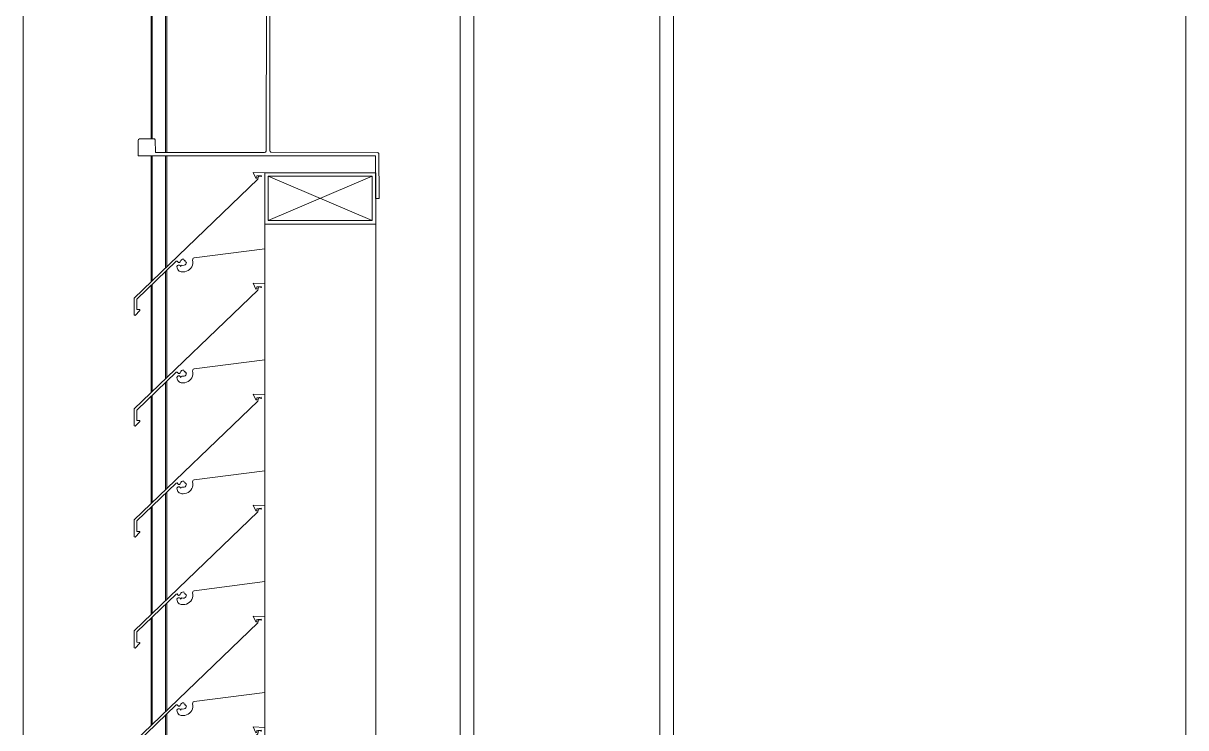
# Model space of a CAD drawing. Header units: millimetres. Extents: x -220592 to 404889, y -217665 to 38245.
# Drawn here: x -984.82 to -978.01, y -1274.28 to -1270.15 of the extents above; entities that cross this region are included whole.
import ezdxf

# ---------------------------------------------------------------- set-up
doc = ezdxf.new("R2010")
doc.units = ezdxf.units.MM
doc.linetypes.add('XKITLINE00', pattern=[0])
doc.layers.add('000 - 0_HIDE_OBJ_FRAMING_DEF_SUB_1', color=7, linetype='Continuous')
doc.layers.add('Part', color=7, linetype='Continuous', lineweight=0)

# ---------------------------------------------------------------- blocks, each defined once
blk = doc.blocks.new('*A13471')
at = {"layer": '000 - 0_HIDE_OBJ_FRAMING_DEF_SUB_1', "color": 7, "linetype": 'XKITLINE00', "lineweight": 0}
blk.add_line((-166.903352, 124.690788), (-166.903352, 152.690792), dxfattribs=at)
blk = doc.blocks.new('*A13473')
at = {"layer": '000 - 0_HIDE_OBJ_FRAMING_DEF_SUB_1', "color": 7, "linetype": 'XKITLINE00', "lineweight": 0}
blk.add_line((-166.90336, 124.690788), (-166.903358, 152.690792), dxfattribs=at)
blk = doc.blocks.new('*A13993')
at = {"layer": '000 - 0_HIDE_OBJ_FRAMING_DEF_SUB_1', "color": 7, "linetype": 'XKITLINE00', "lineweight": 0}
for p, q in [((-171.153485, 152.440805), (-171.153485, 124.940805)), ((-171.073485, 124.940805), (-171.073485, 152.440805)), ((-169.983485, 124.940805), (-169.983485, 152.440805)), ((-169.903485, 128.690805), (-169.903485, 148.690805))]:
    blk.add_line(p, q, dxfattribs=at)
blk = doc.blocks.new('*A14059')
at = {"layer": 'Part', "color": 7, "linetype": 'XKITLINE00', "lineweight": 0}
for p, q in [((-172.298652, 137.756135), (-172.298652, 138.056135)), ((-171.648652, 138.056135), (-172.298652, 138.056135)), ((-172.278652, 137.776135), (-171.668652, 138.036135)), ((-172.278652, 138.036135), (-171.668652, 137.776135)), ((-172.278652, 137.776135), (-172.278652, 138.036135)), ((-172.278652, 138.036135), (-171.668652, 138.036135)), ((-171.668652, 138.036135), (-171.668652, 137.776135)), ((-171.648652, 137.756135), (-171.648652, 138.056135)), ((-171.668652, 137.776135), (-172.278652, 137.776135)), ((-172.298652, 137.756135), (-171.648652, 137.756135))]:
    blk.add_line(p, q, dxfattribs=at)
blk = doc.blocks.new('*A14060')
at = {"layer": 'Part', "color": 7, "linetype": 'XKITLINE00', "lineweight": 0}
for p, q in [((-172.298462, 138.056123), (-172.366148, 138.058745)), ((-172.366148, 138.058745), (-172.350613, 138.025258)), ((-172.34549, 138.02567), (-172.345361, 138.037861)), ((-172.345361, 138.037861), (-172.320378, 138.041001)), ((-172.335358, 138.037332), (-172.338255, 138.018789)), ((-172.335358, 138.037332), (-172.318342, 138.034428)), ((-172.320378, 138.041001), (-172.318342, 138.034428)), ((-172.298455, 137.610453), (-172.298462, 138.056123)), ((-172.338255, 138.018789), (-173.063377, 137.322543)), ((-172.350613, 138.025258), (-172.34549, 138.02567)), ((-172.712461, 137.557423), (-172.298455, 137.610453)), ((-173.048341, 137.316176), (-172.817326, 137.537579)), ((-172.817326, 137.537579), (-172.812166, 137.538671)), ((-172.810019, 137.512761), (-172.812659, 137.507287)), ((-172.812659, 137.507287), (-172.812163, 137.499517)), ((-172.812166, 137.538671), (-172.808512, 137.534044)), ((-172.812163, 137.499517), (-172.810428, 137.494021)), ((-172.810428, 137.494021), (-172.807674, 137.488958)), ((-172.804875, 137.515998), (-172.810019, 137.512761)), ((-172.808512, 137.534044), (-172.804048, 137.53019)), ((-172.798797, 137.51601), (-172.804875, 137.515998)), ((-172.804048, 137.53019), (-172.798154, 137.530396)), ((-172.793641, 137.512792), (-172.798797, 137.51601)), ((-172.798154, 137.530396), (-172.793971, 137.534553)), ((-172.793971, 137.534553), (-172.790857, 137.542126)), ((-172.790699, 137.50732), (-172.793641, 137.512792)), ((-172.790857, 137.542126), (-172.78619, 137.546913)), ((-172.788669, 137.512301), (-172.790699, 137.50732)), ((-172.783858, 137.514708), (-172.788669, 137.512301)), ((-172.78619, 137.546913), (-172.780114, 137.549703)), ((-172.77794, 137.513803), (-172.783858, 137.514708)), ((-172.780114, 137.549703), (-172.773442, 137.550125)), ((-172.77144, 137.514147), (-172.77794, 137.513803)), ((-172.773442, 137.550125), (-172.77112, 137.542735)), ((-172.765472, 137.516745), (-172.77144, 137.514147)), ((-172.77112, 137.542735), (-172.763955, 137.541791)), ((-172.76079, 137.521267), (-172.765472, 137.516745)), ((-172.763955, 137.541791), (-172.765124, 137.534731)), ((-172.765124, 137.534731), (-172.757418, 137.533625)), ((-172.757988, 137.527141), (-172.76079, 137.521267)), ((-172.757418, 137.533625), (-172.757988, 137.527141)), ((-172.738758, 137.489423), (-172.731662, 137.49681)), ((-172.731662, 137.49681), (-172.726022, 137.50536)), ((-172.726022, 137.50536), (-172.722024, 137.51479)), ((-172.722024, 137.51479), (-172.719801, 137.524789)), ((-172.720912, 137.545159), (-172.720672, 137.550681)), ((-172.719426, 137.535025), (-172.720912, 137.545159)), ((-172.720672, 137.550681), (-172.717536, 137.555233)), ((-172.719801, 137.524789), (-172.719426, 137.535025)), ((-172.717536, 137.555233), (-172.712461, 137.557423)), ((-172.807674, 137.488958), (-172.804002, 137.484515)), ((-172.804002, 137.484515), (-172.799549, 137.480857)), ((-172.799549, 137.480857), (-172.794479, 137.478117)), ((-172.794479, 137.478117), (-172.788978, 137.476398)), ((-172.788978, 137.476398), (-172.78325, 137.475762)), ((-172.78325, 137.475762), (-172.776451, 137.475664)), ((-172.776451, 137.475664), (-172.766238, 137.476449)), ((-172.766238, 137.476449), (-172.756337, 137.479072)), ((-172.756337, 137.479072), (-172.747074, 137.483445)), ((-172.747074, 137.483445), (-172.738758, 137.489423)), ((-173.063377, 137.322543), (-173.062824, 137.223392)), ((-173.047999, 137.25483), (-173.048341, 137.316176)), ((-173.062824, 137.223392), (-173.058143, 137.220923)), ((-173.058143, 137.220923), (-173.029494, 137.249812)), ((-173.030579, 137.254733), (-173.047999, 137.25483)), ((-173.029494, 137.249812), (-173.030579, 137.254733))]:
    blk.add_line(p, q, dxfattribs=at)
blk = doc.blocks.new('*A14078')
at = {"layer": 'Part', "color": 7, "linetype": 'XKITLINE00', "lineweight": 0}
for p, q in [((-171.648937, 139.40603), (-171.648981, 139.15603)), ((-171.628937, 139.406027), (-171.648937, 139.40603)), ((-171.628982, 139.146027), (-171.628937, 139.406027)), ((-171.648981, 139.15603), (-173.03898, 139.156273)), ((-173.03898, 139.156273), (-173.038236, 139.062446)), ((-172.938996, 139.066255), (-172.938984, 139.136255)), ((-172.938984, 139.136255), (-172.295157, 139.135382)), ((-172.295157, 139.135382), (-172.29067, 139.131698)), ((-172.29067, 139.131698), (-172.288986, 139.126142)), ((-172.288986, 139.126142), (-172.289912, 138.182315)), ((-172.26915, 138.186138), (-172.268986, 139.126138)), ((-172.268986, 139.126138), (-172.268224, 139.129965)), ((-172.268224, 139.129965), (-172.26454, 139.134452)), ((-172.26454, 139.134452), (-172.258984, 139.136137)), ((-172.258984, 139.136137), (-171.635157, 139.136789)), ((-171.635157, 139.136789), (-171.630669, 139.140471)), ((-171.630669, 139.140471), (-171.628982, 139.146027)), ((-173.038236, 139.062446), (-173.034553, 139.057957)), ((-173.034553, 139.057957), (-173.028998, 139.056271)), ((-172.945171, 139.057018), (-172.940682, 139.0607)), ((-172.940682, 139.0607), (-172.938996, 139.066255)), ((-173.028998, 139.056271), (-172.945171, 139.057018)), ((-173.039139, 138.246273), (-173.039155, 138.156273)), ((-173.037453, 138.251828), (-173.039139, 138.246273)), ((-173.032965, 138.25551), (-173.037453, 138.251828)), ((-172.949138, 138.256257), (-173.032965, 138.25551)), ((-172.943582, 138.254571), (-172.949138, 138.256257)), ((-172.9399, 138.250082), (-172.943582, 138.254571)), ((-172.939152, 138.176255), (-172.9399, 138.250082)), ((-172.299152, 138.176144), (-172.939152, 138.176255)), ((-172.293596, 138.177828), (-172.299152, 138.176144)), ((-172.289912, 138.182315), (-172.293596, 138.177828)), ((-172.267465, 138.180582), (-172.26915, 138.186138)), ((-172.262978, 138.176899), (-172.267465, 138.180582)), ((-171.639152, 138.176028), (-172.262978, 138.176899)), ((-171.633596, 138.174342), (-171.639152, 138.176028)), ((-171.629914, 138.169854), (-171.633596, 138.174342)), ((-173.039155, 138.156273), (-171.649155, 138.15603)), ((-171.649155, 138.15603), (-171.649199, 137.90603)), ((-171.629199, 137.906027), (-171.629914, 138.169854)), ((-171.649199, 137.90603), (-171.629199, 137.906027))]:
    blk.add_line(p, q, dxfattribs=at)
blk = doc.blocks.new('*A14079')
at = {"layer": 'Part', "color": 7, "linetype": 'XKITLINE00', "lineweight": 0}
for p, q in [((-171.648652, 124.556249), (-171.648652, 137.756135)), ((-172.298652, 137.406131), (-172.298652, 137.610427)), ((-172.298652, 136.756131), (-172.298652, 136.960427)), ((-172.298652, 136.106131), (-172.298652, 136.310427)), ((-172.298652, 135.456131), (-172.298652, 135.660427)), ((-172.298652, 134.806131), (-172.298652, 135.010427))]:
    blk.add_line(p, q, dxfattribs=at)
blk = doc.blocks.new('*A14100')
at = {"layer": '000 - 0_HIDE_OBJ_FRAMING_DEF_SUB_1', "color": 7, "linetype": 'XKITLINE00', "lineweight": 0}
for p, q in [((-173.713199, 132.288511), (-173.713199, 145.088511)), ((-172.87913, 138.176245), (-172.87913, 139.136174)), ((-172.873025, 138.176244), (-172.873025, 139.136166)), ((-172.964598, 138.256119), (-172.964598, 139.056845)), ((-172.958493, 138.256174), (-172.958493, 139.056899)), ((-172.964598, 137.417389), (-172.964598, 138.15626)), ((-172.958493, 137.42325), (-172.958493, 138.156259)), ((-172.87913, 137.499453), (-172.87913, 138.156245)), ((-172.873025, 137.505315), (-172.873025, 138.156244)), ((-172.87913, 136.849453), (-172.87913, 137.478347)), ((-172.873025, 136.855315), (-172.873025, 137.484198)), ((-172.964598, 136.767389), (-172.964598, 137.396435)), ((-172.958493, 136.77325), (-172.958493, 137.402286)), ((-172.87913, 136.199453), (-172.87913, 136.828347)), ((-172.873025, 136.205315), (-172.873025, 136.834198)), ((-172.964598, 136.117389), (-172.964598, 136.746435)), ((-172.958493, 136.12325), (-172.958493, 136.752286)), ((-172.87913, 135.549453), (-172.87913, 136.178347)), ((-172.873025, 135.555315), (-172.873025, 136.184198)), ((-172.964598, 135.467389), (-172.964598, 136.096435)), ((-172.958493, 135.47325), (-172.958493, 136.102286)), ((-172.87913, 134.899453), (-172.87913, 135.528347)), ((-172.873025, 134.905315), (-172.873025, 135.534198)), ((-172.958493, 134.82325), (-172.958493, 135.452286)), ((-172.964598, 134.817389), (-172.964598, 135.446435)), ((-172.87913, 134.249453), (-172.87913, 134.878347)), ((-172.873025, 134.255315), (-172.873025, 134.884198))]:
    blk.add_line(p, q, dxfattribs=at)
blk = doc.blocks.new('*A14206')
at = {"layer": 'Part', "color": 7, "linetype": 'XKITLINE00', "lineweight": 0}
for p, q in [((-172.338255, 134.768789), (-173.063377, 134.072543)), ((-172.298462, 134.806123), (-172.366148, 134.808745)), ((-172.366148, 134.808745), (-172.350613, 134.775258)), ((-172.350613, 134.775258), (-172.34549, 134.77567)), ((-172.34549, 134.77567), (-172.345361, 134.787861)), ((-172.345361, 134.787861), (-172.320378, 134.791001)), ((-172.335358, 134.787332), (-172.338255, 134.768789)), ((-172.335358, 134.787332), (-172.318342, 134.784428)), ((-172.320378, 134.791001), (-172.318342, 134.784428)), ((-172.298455, 134.360453), (-172.298462, 134.806123)), ((-172.712461, 134.307423), (-172.298455, 134.360453)), ((-172.793971, 134.284553), (-172.790857, 134.292126)), ((-172.790857, 134.292126), (-172.78619, 134.296913)), ((-172.78619, 134.296913), (-172.780114, 134.299703)), ((-172.780114, 134.299703), (-172.773442, 134.300125)), ((-172.773442, 134.300125), (-172.77112, 134.292735)), ((-172.77112, 134.292735), (-172.763955, 134.291791)), ((-172.763955, 134.291791), (-172.765124, 134.284731)), ((-172.720912, 134.295159), (-172.720672, 134.300681)), ((-172.719426, 134.285025), (-172.720912, 134.295159)), ((-172.720672, 134.300681), (-172.717536, 134.305233)), ((-172.717536, 134.305233), (-172.712461, 134.307423)), ((-173.048341, 134.066176), (-172.817326, 134.287579)), ((-172.817326, 134.287579), (-172.812166, 134.288671)), ((-172.810019, 134.262761), (-172.812659, 134.257287)), ((-172.812659, 134.257287), (-172.812163, 134.249517)), ((-172.812166, 134.288671), (-172.808512, 134.284044)), ((-172.812163, 134.249517), (-172.810428, 134.244021)), ((-172.810428, 134.244021), (-172.807674, 134.238958)), ((-172.804875, 134.265998), (-172.810019, 134.262761)), ((-172.808512, 134.284044), (-172.804048, 134.28019)), ((-172.807674, 134.238958), (-172.804002, 134.234515)), ((-172.798797, 134.26601), (-172.804875, 134.265998)), ((-172.804048, 134.28019), (-172.798154, 134.280396)), ((-172.804002, 134.234515), (-172.799549, 134.230857)), ((-172.799549, 134.230857), (-172.794479, 134.228117)), ((-172.793641, 134.262792), (-172.798797, 134.26601)), ((-172.798154, 134.280396), (-172.793971, 134.284553)), ((-172.794479, 134.228117), (-172.788978, 134.226398)), ((-172.790699, 134.25732), (-172.793641, 134.262792)), ((-172.788669, 134.262301), (-172.790699, 134.25732)), ((-172.788978, 134.226398), (-172.78325, 134.225762)), ((-172.783858, 134.264708), (-172.788669, 134.262301)), ((-172.77794, 134.263803), (-172.783858, 134.264708)), ((-172.78325, 134.225762), (-172.776451, 134.225664)), ((-172.77144, 134.264147), (-172.77794, 134.263803)), ((-172.776451, 134.225664), (-172.766238, 134.226449)), ((-172.765472, 134.266745), (-172.77144, 134.264147)), ((-172.766238, 134.226449), (-172.756337, 134.229072)), ((-172.76079, 134.271267), (-172.765472, 134.266745)), ((-172.765124, 134.284731), (-172.757418, 134.283625)), ((-172.757988, 134.277141), (-172.76079, 134.271267)), ((-172.757418, 134.283625), (-172.757988, 134.277141)), ((-172.756337, 134.229072), (-172.747074, 134.233445)), ((-172.747074, 134.233445), (-172.738758, 134.239423)), ((-172.738758, 134.239423), (-172.731662, 134.24681)), ((-172.731662, 134.24681), (-172.726022, 134.25536)), ((-172.726022, 134.25536), (-172.722024, 134.26479)), ((-172.722024, 134.26479), (-172.719801, 134.274789)), ((-172.719801, 134.274789), (-172.719426, 134.285025)), ((-173.063377, 134.072543), (-173.062824, 133.973392)), ((-173.047999, 134.00483), (-173.048341, 134.066176)), ((-173.062824, 133.973392), (-173.058143, 133.970923)), ((-173.058143, 133.970923), (-173.029494, 133.999812)), ((-173.030579, 134.004733), (-173.047999, 134.00483)), ((-173.029494, 133.999812), (-173.030579, 134.004733))]:
    blk.add_line(p, q, dxfattribs=at)
blk = doc.blocks.new('*A14207')
at = {"layer": 'Part', "color": 7, "linetype": 'XKITLINE00', "lineweight": 0}
for p, q in [((-172.298462, 135.456123), (-172.366148, 135.458745)), ((-172.366148, 135.458745), (-172.350613, 135.425258)), ((-172.298455, 135.010453), (-172.298462, 135.456123)), ((-172.338255, 135.418789), (-173.063377, 134.722543)), ((-172.350613, 135.425258), (-172.34549, 135.42567)), ((-172.34549, 135.42567), (-172.345361, 135.437861)), ((-172.345361, 135.437861), (-172.320378, 135.441001)), ((-172.335358, 135.437332), (-172.338255, 135.418789)), ((-172.335358, 135.437332), (-172.318342, 135.434428)), ((-172.320378, 135.441001), (-172.318342, 135.434428)), ((-172.712461, 134.957423), (-172.298455, 135.010453)), ((-173.048341, 134.716176), (-172.817326, 134.937579)), ((-172.817326, 134.937579), (-172.812166, 134.938671)), ((-172.810019, 134.912761), (-172.812659, 134.907287)), ((-172.812659, 134.907287), (-172.812163, 134.899517)), ((-172.812166, 134.938671), (-172.808512, 134.934044)), ((-172.804875, 134.915998), (-172.810019, 134.912761)), ((-172.808512, 134.934044), (-172.804048, 134.93019)), ((-172.798797, 134.91601), (-172.804875, 134.915998)), ((-172.804048, 134.93019), (-172.798154, 134.930396)), ((-172.793641, 134.912792), (-172.798797, 134.91601)), ((-172.798154, 134.930396), (-172.793971, 134.934553)), ((-172.793971, 134.934553), (-172.790857, 134.942126)), ((-172.790699, 134.90732), (-172.793641, 134.912792)), ((-172.790857, 134.942126), (-172.78619, 134.946913)), ((-172.788669, 134.912301), (-172.790699, 134.90732)), ((-172.783858, 134.914708), (-172.788669, 134.912301)), ((-172.78619, 134.946913), (-172.780114, 134.949703)), ((-172.77794, 134.913803), (-172.783858, 134.914708)), ((-172.780114, 134.949703), (-172.773442, 134.950125)), ((-172.77144, 134.914147), (-172.77794, 134.913803)), ((-172.773442, 134.950125), (-172.77112, 134.942735)), ((-172.765472, 134.916745), (-172.77144, 134.914147)), ((-172.77112, 134.942735), (-172.763955, 134.941791)), ((-172.76079, 134.921267), (-172.765472, 134.916745)), ((-172.763955, 134.941791), (-172.765124, 134.934731)), ((-172.765124, 134.934731), (-172.757418, 134.933625)), ((-172.757988, 134.927141), (-172.76079, 134.921267)), ((-172.757418, 134.933625), (-172.757988, 134.927141)), ((-172.731662, 134.89681), (-172.726022, 134.90536)), ((-172.726022, 134.90536), (-172.722024, 134.91479)), ((-172.722024, 134.91479), (-172.719801, 134.924789)), ((-172.720912, 134.945159), (-172.720672, 134.950681)), ((-172.719426, 134.935025), (-172.720912, 134.945159)), ((-172.720672, 134.950681), (-172.717536, 134.955233)), ((-172.719801, 134.924789), (-172.719426, 134.935025)), ((-172.717536, 134.955233), (-172.712461, 134.957423)), ((-172.812163, 134.899517), (-172.810428, 134.894021)), ((-172.810428, 134.894021), (-172.807674, 134.888958)), ((-172.807674, 134.888958), (-172.804002, 134.884515)), ((-172.804002, 134.884515), (-172.799549, 134.880857)), ((-172.799549, 134.880857), (-172.794479, 134.878117)), ((-172.794479, 134.878117), (-172.788978, 134.876398)), ((-172.788978, 134.876398), (-172.78325, 134.875762)), ((-172.78325, 134.875762), (-172.776451, 134.875664)), ((-172.776451, 134.875664), (-172.766238, 134.876449)), ((-172.766238, 134.876449), (-172.756337, 134.879072)), ((-172.756337, 134.879072), (-172.747074, 134.883445)), ((-172.747074, 134.883445), (-172.738758, 134.889423)), ((-172.738758, 134.889423), (-172.731662, 134.89681)), ((-173.063377, 134.722543), (-173.062824, 134.623392)), ((-173.047999, 134.65483), (-173.048341, 134.716176)), ((-173.058143, 134.620923), (-173.029494, 134.649812)), ((-173.030579, 134.654733), (-173.047999, 134.65483)), ((-173.029494, 134.649812), (-173.030579, 134.654733)), ((-173.062824, 134.623392), (-173.058143, 134.620923))]:
    blk.add_line(p, q, dxfattribs=at)
blk = doc.blocks.new('*A14208')
at = {"layer": 'Part', "color": 7, "linetype": 'XKITLINE00', "lineweight": 0}
for p, q in [((-172.338255, 136.068789), (-173.063377, 135.372543)), ((-172.298462, 136.106123), (-172.366148, 136.108745)), ((-172.366148, 136.108745), (-172.350613, 136.075258)), ((-172.350613, 136.075258), (-172.34549, 136.07567)), ((-172.34549, 136.07567), (-172.345361, 136.087861)), ((-172.345361, 136.087861), (-172.320378, 136.091001)), ((-172.335358, 136.087332), (-172.338255, 136.068789)), ((-172.335358, 136.087332), (-172.318342, 136.084428)), ((-172.320378, 136.091001), (-172.318342, 136.084428)), ((-172.298455, 135.660453), (-172.298462, 136.106123)), ((-172.712461, 135.607423), (-172.298455, 135.660453)), ((-173.048341, 135.366176), (-172.817326, 135.587579)), ((-172.817326, 135.587579), (-172.812166, 135.588671)), ((-172.812166, 135.588671), (-172.808512, 135.584044)), ((-172.798154, 135.580396), (-172.793971, 135.584553)), ((-172.793971, 135.584553), (-172.790857, 135.592126)), ((-172.790857, 135.592126), (-172.78619, 135.596913)), ((-172.78619, 135.596913), (-172.780114, 135.599703)), ((-172.780114, 135.599703), (-172.773442, 135.600125)), ((-172.773442, 135.600125), (-172.77112, 135.592735)), ((-172.77112, 135.592735), (-172.763955, 135.591791)), ((-172.763955, 135.591791), (-172.765124, 135.584731)), ((-172.765124, 135.584731), (-172.757418, 135.583625)), ((-172.720912, 135.595159), (-172.720672, 135.600681)), ((-172.719426, 135.585025), (-172.720912, 135.595159)), ((-172.720672, 135.600681), (-172.717536, 135.605233)), ((-172.719801, 135.574789), (-172.719426, 135.585025)), ((-172.717536, 135.605233), (-172.712461, 135.607423)), ((-172.810019, 135.562761), (-172.812659, 135.557287)), ((-172.812659, 135.557287), (-172.812163, 135.549517)), ((-172.812163, 135.549517), (-172.810428, 135.544021)), ((-172.810428, 135.544021), (-172.807674, 135.538958)), ((-172.804875, 135.565998), (-172.810019, 135.562761)), ((-172.808512, 135.584044), (-172.804048, 135.58019)), ((-172.807674, 135.538958), (-172.804002, 135.534515)), ((-172.798797, 135.56601), (-172.804875, 135.565998)), ((-172.804048, 135.58019), (-172.798154, 135.580396)), ((-172.804002, 135.534515), (-172.799549, 135.530857)), ((-172.799549, 135.530857), (-172.794479, 135.528117)), ((-172.793641, 135.562792), (-172.798797, 135.56601)), ((-172.794479, 135.528117), (-172.788978, 135.526398)), ((-172.790699, 135.55732), (-172.793641, 135.562792)), ((-172.788669, 135.562301), (-172.790699, 135.55732)), ((-172.788978, 135.526398), (-172.78325, 135.525762)), ((-172.783858, 135.564708), (-172.788669, 135.562301)), ((-172.77794, 135.563803), (-172.783858, 135.564708)), ((-172.78325, 135.525762), (-172.776451, 135.525664)), ((-172.77144, 135.564147), (-172.77794, 135.563803)), ((-172.776451, 135.525664), (-172.766238, 135.526449)), ((-172.765472, 135.566745), (-172.77144, 135.564147)), ((-172.766238, 135.526449), (-172.756337, 135.529072)), ((-172.76079, 135.571267), (-172.765472, 135.566745)), ((-172.757988, 135.577141), (-172.76079, 135.571267)), ((-172.757418, 135.583625), (-172.757988, 135.577141)), ((-172.756337, 135.529072), (-172.747074, 135.533445)), ((-172.747074, 135.533445), (-172.738758, 135.539423)), ((-172.738758, 135.539423), (-172.731662, 135.54681)), ((-172.731662, 135.54681), (-172.726022, 135.55536)), ((-172.726022, 135.55536), (-172.722024, 135.56479)), ((-172.722024, 135.56479), (-172.719801, 135.574789)), ((-173.063377, 135.372543), (-173.062824, 135.273392)), ((-173.047999, 135.30483), (-173.048341, 135.366176)), ((-173.062824, 135.273392), (-173.058143, 135.270923)), ((-173.058143, 135.270923), (-173.029494, 135.299812)), ((-173.030579, 135.304733), (-173.047999, 135.30483)), ((-173.029494, 135.299812), (-173.030579, 135.304733))]:
    blk.add_line(p, q, dxfattribs=at)
blk = doc.blocks.new('*A14209')
at = {"layer": 'Part', "color": 7, "linetype": 'XKITLINE00', "lineweight": 0}
for p, q in [((-172.298462, 136.756123), (-172.366148, 136.758745)), ((-172.366148, 136.758745), (-172.350613, 136.725258)), ((-172.298455, 136.310453), (-172.298462, 136.756123)), ((-172.338255, 136.718789), (-173.063377, 136.022543)), ((-172.350613, 136.725258), (-172.34549, 136.72567)), ((-172.34549, 136.72567), (-172.345361, 136.737861)), ((-172.345361, 136.737861), (-172.320378, 136.741001)), ((-172.335358, 136.737332), (-172.338255, 136.718789)), ((-172.335358, 136.737332), (-172.318342, 136.734428)), ((-172.320378, 136.741001), (-172.318342, 136.734428)), ((-172.712461, 136.257423), (-172.298455, 136.310453)), ((-173.048341, 136.016176), (-172.817326, 136.237579)), ((-172.817326, 136.237579), (-172.812166, 136.238671)), ((-172.810019, 136.212761), (-172.812659, 136.207287)), ((-172.812659, 136.207287), (-172.812163, 136.199517)), ((-172.812166, 136.238671), (-172.808512, 136.234044)), ((-172.812163, 136.199517), (-172.810428, 136.194021)), ((-172.804875, 136.215998), (-172.810019, 136.212761)), ((-172.808512, 136.234044), (-172.804048, 136.23019)), ((-172.798797, 136.21601), (-172.804875, 136.215998)), ((-172.804048, 136.23019), (-172.798154, 136.230396)), ((-172.793641, 136.212792), (-172.798797, 136.21601)), ((-172.798154, 136.230396), (-172.793971, 136.234553)), ((-172.793971, 136.234553), (-172.790857, 136.242126)), ((-172.790699, 136.20732), (-172.793641, 136.212792)), ((-172.790857, 136.242126), (-172.78619, 136.246913)), ((-172.788669, 136.212301), (-172.790699, 136.20732)), ((-172.783858, 136.214708), (-172.788669, 136.212301)), ((-172.78619, 136.246913), (-172.780114, 136.249703)), ((-172.77794, 136.213803), (-172.783858, 136.214708)), ((-172.780114, 136.249703), (-172.773442, 136.250125)), ((-172.77144, 136.214147), (-172.77794, 136.213803)), ((-172.773442, 136.250125), (-172.77112, 136.242735)), ((-172.765472, 136.216745), (-172.77144, 136.214147)), ((-172.77112, 136.242735), (-172.763955, 136.241791)), ((-172.76079, 136.221267), (-172.765472, 136.216745)), ((-172.763955, 136.241791), (-172.765124, 136.234731)), ((-172.765124, 136.234731), (-172.757418, 136.233625)), ((-172.757988, 136.227141), (-172.76079, 136.221267)), ((-172.757418, 136.233625), (-172.757988, 136.227141)), ((-172.731662, 136.19681), (-172.726022, 136.20536)), ((-172.726022, 136.20536), (-172.722024, 136.21479)), ((-172.722024, 136.21479), (-172.719801, 136.224789)), ((-172.720912, 136.245159), (-172.720672, 136.250681)), ((-172.719426, 136.235025), (-172.720912, 136.245159)), ((-172.720672, 136.250681), (-172.717536, 136.255233)), ((-172.719801, 136.224789), (-172.719426, 136.235025)), ((-172.717536, 136.255233), (-172.712461, 136.257423)), ((-172.810428, 136.194021), (-172.807674, 136.188958)), ((-172.807674, 136.188958), (-172.804002, 136.184515)), ((-172.804002, 136.184515), (-172.799549, 136.180857)), ((-172.799549, 136.180857), (-172.794479, 136.178117)), ((-172.794479, 136.178117), (-172.788978, 136.176398)), ((-172.788978, 136.176398), (-172.78325, 136.175762)), ((-172.78325, 136.175762), (-172.776451, 136.175664)), ((-172.776451, 136.175664), (-172.766238, 136.176449)), ((-172.766238, 136.176449), (-172.756337, 136.179072)), ((-172.756337, 136.179072), (-172.747074, 136.183445)), ((-172.747074, 136.183445), (-172.738758, 136.189423)), ((-172.738758, 136.189423), (-172.731662, 136.19681)), ((-173.063377, 136.022543), (-173.062824, 135.923392)), ((-173.047999, 135.95483), (-173.048341, 136.016176)), ((-173.058143, 135.920923), (-173.029494, 135.949812)), ((-173.030579, 135.954733), (-173.047999, 135.95483)), ((-173.029494, 135.949812), (-173.030579, 135.954733)), ((-173.062824, 135.923392), (-173.058143, 135.920923))]:
    blk.add_line(p, q, dxfattribs=at)
blk = doc.blocks.new('*A14210')
at = {"layer": 'Part', "color": 7, "linetype": 'XKITLINE00', "lineweight": 0}
for p, q in [((-172.338255, 137.368789), (-173.063377, 136.672543)), ((-172.298462, 137.406123), (-172.366148, 137.408745)), ((-172.366148, 137.408745), (-172.350613, 137.375258)), ((-172.350613, 137.375258), (-172.34549, 137.37567)), ((-172.34549, 137.37567), (-172.345361, 137.387861)), ((-172.345361, 137.387861), (-172.320378, 137.391001)), ((-172.335358, 137.387332), (-172.338255, 137.368789)), ((-172.335358, 137.387332), (-172.318342, 137.384428)), ((-172.320378, 137.391001), (-172.318342, 137.384428)), ((-172.298455, 136.960453), (-172.298462, 137.406123)), ((-172.712461, 136.907423), (-172.298455, 136.960453)), ((-173.048341, 136.666176), (-172.817326, 136.887579)), ((-172.817326, 136.887579), (-172.812166, 136.888671)), ((-172.812166, 136.888671), (-172.808512, 136.884044)), ((-172.808512, 136.884044), (-172.804048, 136.88019)), ((-172.804048, 136.88019), (-172.798154, 136.880396)), ((-172.798154, 136.880396), (-172.793971, 136.884553)), ((-172.793971, 136.884553), (-172.790857, 136.892126)), ((-172.790857, 136.892126), (-172.78619, 136.896913)), ((-172.78619, 136.896913), (-172.780114, 136.899703)), ((-172.780114, 136.899703), (-172.773442, 136.900125)), ((-172.773442, 136.900125), (-172.77112, 136.892735)), ((-172.77112, 136.892735), (-172.763955, 136.891791)), ((-172.763955, 136.891791), (-172.765124, 136.884731)), ((-172.765124, 136.884731), (-172.757418, 136.883625)), ((-172.757418, 136.883625), (-172.757988, 136.877141)), ((-172.720912, 136.895159), (-172.720672, 136.900681)), ((-172.719426, 136.885025), (-172.720912, 136.895159)), ((-172.720672, 136.900681), (-172.717536, 136.905233)), ((-172.719801, 136.874789), (-172.719426, 136.885025)), ((-172.717536, 136.905233), (-172.712461, 136.907423)), ((-172.810019, 136.862761), (-172.812659, 136.857287)), ((-172.812659, 136.857287), (-172.812163, 136.849517)), ((-172.812163, 136.849517), (-172.810428, 136.844021)), ((-172.810428, 136.844021), (-172.807674, 136.838958)), ((-172.804875, 136.865998), (-172.810019, 136.862761)), ((-172.807674, 136.838958), (-172.804002, 136.834515)), ((-172.798797, 136.86601), (-172.804875, 136.865998)), ((-172.804002, 136.834515), (-172.799549, 136.830857)), ((-172.799549, 136.830857), (-172.794479, 136.828117)), ((-172.793641, 136.862792), (-172.798797, 136.86601)), ((-172.794479, 136.828117), (-172.788978, 136.826398)), ((-172.790699, 136.85732), (-172.793641, 136.862792)), ((-172.788669, 136.862301), (-172.790699, 136.85732)), ((-172.788978, 136.826398), (-172.78325, 136.825762)), ((-172.783858, 136.864708), (-172.788669, 136.862301)), ((-172.77794, 136.863803), (-172.783858, 136.864708)), ((-172.78325, 136.825762), (-172.776451, 136.825664)), ((-172.77144, 136.864147), (-172.77794, 136.863803)), ((-172.776451, 136.825664), (-172.766238, 136.826449)), ((-172.765472, 136.866745), (-172.77144, 136.864147)), ((-172.766238, 136.826449), (-172.756337, 136.829072)), ((-172.76079, 136.871267), (-172.765472, 136.866745)), ((-172.757988, 136.877141), (-172.76079, 136.871267)), ((-172.756337, 136.829072), (-172.747074, 136.833445)), ((-172.747074, 136.833445), (-172.738758, 136.839423)), ((-172.738758, 136.839423), (-172.731662, 136.84681)), ((-172.731662, 136.84681), (-172.726022, 136.85536)), ((-172.726022, 136.85536), (-172.722024, 136.86479)), ((-172.722024, 136.86479), (-172.719801, 136.874789)), ((-173.063377, 136.672543), (-173.062824, 136.573392)), ((-173.047999, 136.60483), (-173.048341, 136.666176)), ((-173.062824, 136.573392), (-173.058143, 136.570923)), ((-173.058143, 136.570923), (-173.029494, 136.599812)), ((-173.030579, 136.604733), (-173.047999, 136.60483)), ((-173.029494, 136.599812), (-173.030579, 136.604733))]:
    blk.add_line(p, q, dxfattribs=at)

msp = doc.modelspace()

# ---------------------------------------------------------------- block references
at = {"color": 7, "lineweight": 0}
for name in ['*A13471', '*A13473', '*A13993', '*A14100', '*A14078', '*A14060', '*A14059', '*A14079', '*A14210', '*A14209', '*A14208', '*A14207', '*A14206']:
    msp.add_blockref(name, (-811.109, -1409.08), dxfattribs=at)

doc.saveas('drawing.dxf')
